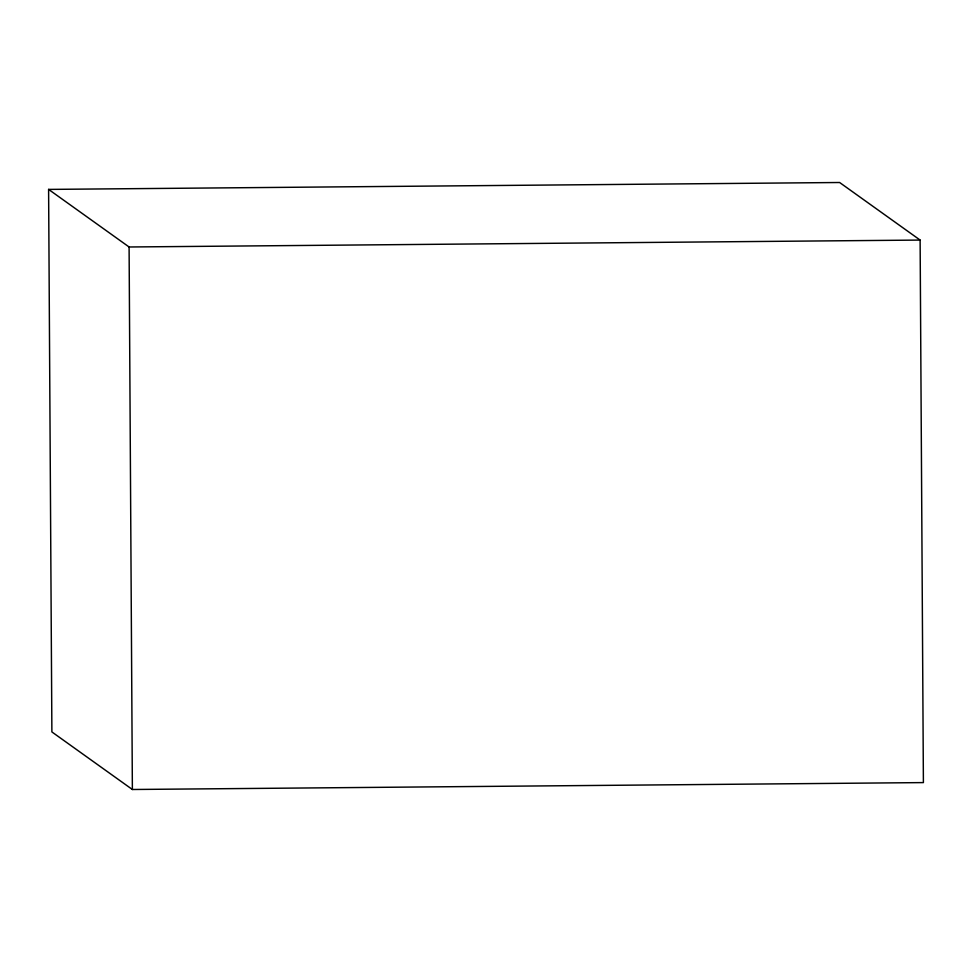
<?xml version="1.0" encoding="UTF-8"?>
<svg xmlns="http://www.w3.org/2000/svg" width="972" height="972" viewBox="0 0 972 972"><rect width="100%" height="100%" fill="white"/><g stroke="black" fill="none" stroke-linecap="round" stroke-linejoin="round"><path stroke-width="1.46" d="M48.6 189.406L839.626 182.505L920.12 240.072L923.4 782.594L132.374 789.495L51.881 731.928L48.6 189.406L129.094 246.985L920.12 240.072M129.094 246.985L132.374 789.495"/></g></svg>
